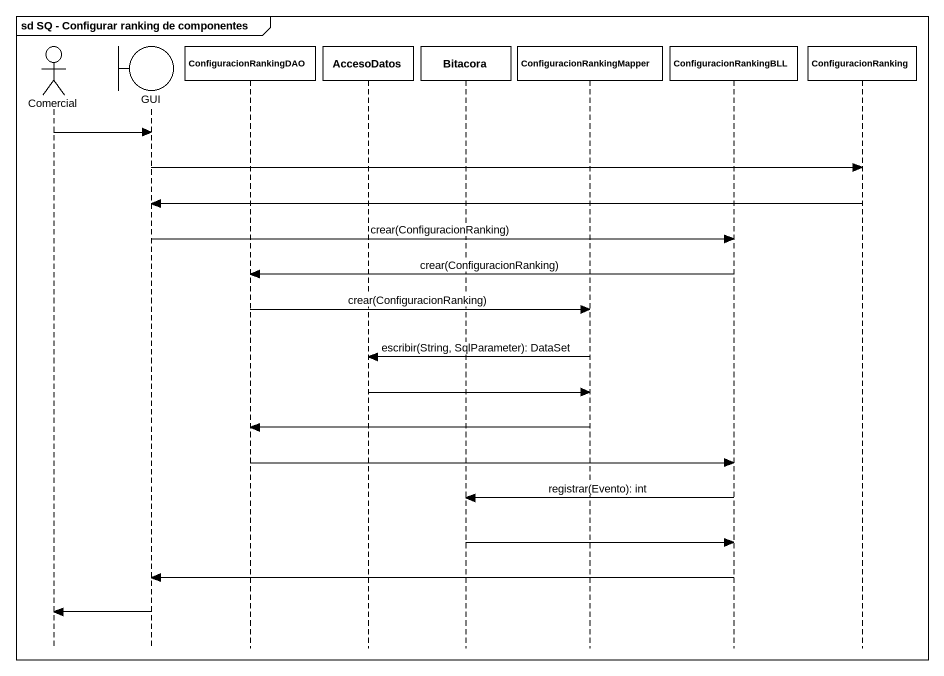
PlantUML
@startuml
mainframe sd SQ - Configurar ranking de componentes
hide footbox
actor Comercial
boundary GUI
participant ConfiguracionRankingDAO
participant AccesoDatos
participant Bitacora
participant ConfiguracionRankingMapper
participant ConfiguracionRankingBLL
participant ConfiguracionRanking

Comercial -> GUI
GUI -> ConfiguracionRanking
ConfiguracionRanking -> GUI
GUI -> ConfiguracionRankingBLL : crear(ConfiguracionRanking)
ConfiguracionRankingBLL -> ConfiguracionRankingDAO : crear(ConfiguracionRanking)
ConfiguracionRankingDAO -> ConfiguracionRankingMapper : crear(ConfiguracionRanking)
ConfiguracionRankingMapper -> AccesoDatos : escribir(String, SqlParameter): DataSet
AccesoDatos -> ConfiguracionRankingMapper
ConfiguracionRankingMapper -> ConfiguracionRankingDAO
ConfiguracionRankingDAO -> ConfiguracionRankingBLL
ConfiguracionRankingBLL -> Bitacora : registrar(Evento): int
Bitacora -> ConfiguracionRankingBLL
ConfiguracionRankingBLL -> GUI
GUI -> Comercial
@enduml
